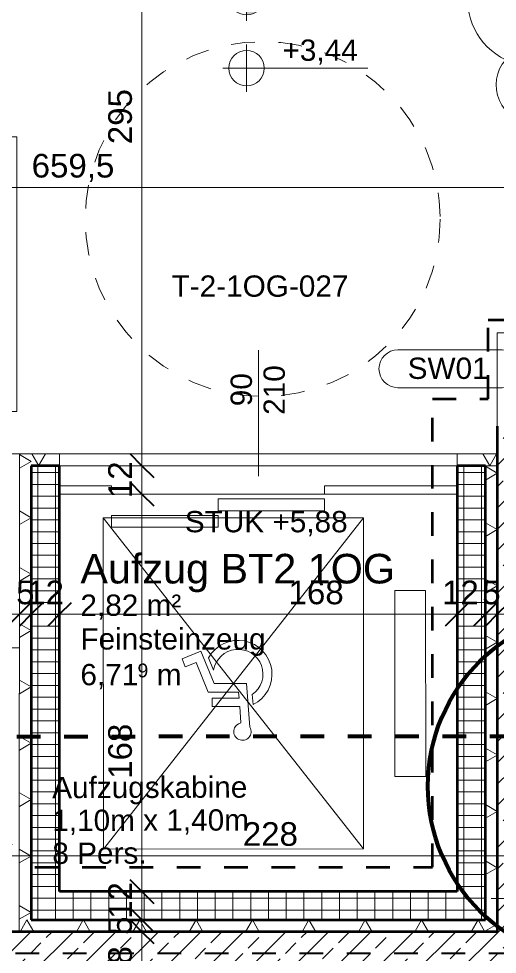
# Model space of a CAD drawing. Header units: metres. Extents: x -67.4 to -27.2, y 43.9 to 89.6.
# Drawn here: x -50.63 to -48.608, y 55.113 to 59.069 of the extents above; entities that cross this region are included whole.
import ezdxf

# ---------------------------------------------------------------- set-up
doc = ezdxf.new("R2010")
doc.units = ezdxf.units.M
for name, pattern in [('Achse', [0.009, 0.005, -0.002, 0, -0.002]), ('Strich Punkt Mittel', [0.015875, 0.00635, -0.004763, 0, -0.004763]), ('Verdeckt', [0.003, 0.002, -0.001])]:
    doc.linetypes.add(name, pattern=pattern)
for name, color, linetype, lineweight in [('A-FLOR-HRAL', 11, 'Continuous', 5), ('A_2D', 7, 'Continuous', 13), ('A_Bemassung-50_', 4, 'Continuous', 9), ('A_Bemassung_', 4, 'Continuous', 9), ('A_Beschriftung_', 7, 'Continuous', 9), ('A_Brandabschnitte', 30, 'Verdeckt', 50), ('A_Decken', 8, 'Continuous', 13), ('A_Gelaender', 7, 'Continuous', 13), ('A_Raeume_', 7, 'Continuous', 5), ('A_Raeume_Beschriftung_', 7, 'Continuous', 9), ('A_Raster_', 1, 'Continuous', 9), ('A_Tueren', 31, 'Continuous', 13), ('A_Waende', 7, 'Continuous', 13), ('G-ANNO-DIMS_', 111, 'Continuous', 9), ('G-ANNO-REVC_', 71, 'Continuous', 9), ('G-ANNO-SYMB_', 111, 'Continuous', 9), ('Q-SPCQ', 91, 'Continuous', 13), ('Text', 130, 'Continuous', 9)]:
    doc.layers.add(name, color=color, linetype=linetype, lineweight=lineweight)
doc.styles.add('Arial_2', font='arial.ttf', dxfattribs={"height": 0.09})
doc.styles.add('Arial_3', font='arial.ttf', dxfattribs={"height": 0.125})
doc.styles.add('Arial_4', font='arial.ttf', dxfattribs={"height": 0.05849})
doc.styles.add('Arial_5', font='arial.ttf', dxfattribs={"height": 0.1})
doc.dimstyles.new('WGA-Bemaßung', dxfattribs={"dimscale": 0.3048, "dimtxt": 0.102026, "dimasz": 0.328084, "dimexe": 0.246063, "dimexo": 0.0625, "dimgap": 0.04101, "dimtad": 1, "dimdec": 1, "dimlfac": 100, "dimrnd": 0.5, "dimdsep": 46, "dimtxsty": 'Arial_5', "dimblk1": 'OBLIQUE', "dimblk2": 'OBLIQUE', "dimsah": 1, "dimcen": 0.09, "dimdle": 0.246063, "dimazin": 2, "dimtfac": 1, "dimtdec": 4, "dimtix": 1, "dimtmove": 0, "dimatfit": 3, "dimfxl": 0.656168, "dimfxlon": 1, "dimtvp": 1, "dimtolj": 1, "dimtzin": 0, "dimarcsym": 2})
doc.dimstyles.new('WGA-Bemaßung_2', dxfattribs={"dimscale": 0.3048, "dimtxt": 0.102026, "dimasz": 0.328084, "dimexe": 0.246063, "dimexo": 0.0625, "dimgap": 0.04101, "dimtad": 1, "dimdec": 1, "dimlfac": 100, "dimrnd": 0.5, "dimdsep": 46, "dimtxsty": 'Arial_5', "dimblk1": 'OBLIQUE', "dimblk2": 'OBLIQUE', "dimsah": 1, "dimcen": 0.09, "dimdle": 0.246063, "dimazin": 2, "dimtfac": 1, "dimtdec": 4, "dimtix": 1, "dimtmove": 2, "dimatfit": 3, "dimfxl": 0.656168, "dimfxlon": 1, "dimtvp": 1, "dimtolj": 1, "dimtzin": 0, "dimarcsym": 2})
doc.dimstyles.new('WGA-Bemaßung_4', dxfattribs={"dimscale": 0.3048, "dimtxt": 0.102026, "dimasz": 0.328084, "dimexe": 0.246063, "dimexo": 0.0625, "dimgap": 0.04101, "dimtad": 1, "dimdec": 1, "dimlfac": 100, "dimrnd": 0.5, "dimdsep": 46, "dimtxsty": 'Arial_5', "dimblk1": 'OBLIQUE', "dimblk2": 'OBLIQUE', "dimsah": 1, "dimcen": 0.09, "dimdle": 0.246063, "dimazin": 2, "dimtfac": 1, "dimtdec": 4, "dimtix": 1, "dimtmove": 0, "dimatfit": 3, "dimfxl": 0.656168, "dimfxlon": 1, "dimtvp": 1, "dimtolj": 1, "dimtzin": 0, "dimarcsym": 2})
pattern_1 = [(0, (0, 0), (0, 0.05), []), (90, (0, 0), (-0.075, 0), [])]
pattern_2 = [(45, (0, 0), (-0.08980256, 0.08980256), []), (45, (0.0898, 0), (-0.08980256, 0.08980256), [0.0635, -0.03175])]

# ---------------------------------------------------------------- blocks, each defined once
blk = doc.blocks.new('Sonder_Aufzug - Schacht_1920x1920_Kabine_1680x1680-11025376-263_PP_01OG_BT2')
at = {"layer": 'Q-SPCQ'}
for p, q in [((-0.01, -1.25), (-0.01, 0.15)), ((-0.01, 0.15), (1.09, 0.15)), ((-0.01, 0.15), (1.09, -1.25)), ((-0.01, -1.25), (1.09, 0.15)), ((1.09, 0.15), (1.09, -1.25)), ((-0.2725, -0.157), (-0.1425, -0.157)), ((-0.2725, -0.943), (-0.2725, -0.157)), ((-0.1425, -0.943), (-0.1425, -0.157)), ((0.4706, -0.3654), (0.4846, -0.55)), ((0.5136, -0.4533), (0.5082, -0.3829)), ((0.4603, -0.5031), (0.4571, -0.4609)), ((0.6298, -0.4533), (0.5136, -0.4533)), ((0.6298, -0.4876), (0.6298, -0.4533)), ((0.5182, -0.5138), (0.5162, -0.4876)), ((0.5162, -0.4876), (0.6298, -0.4876)), ((0.6462, -0.5138), (0.5182, -0.5138)), ((0.6972, -0.6393), (0.6462, -0.5138)), ((0.4846, -0.55), (0.6218, -0.55)), ((0.6218, -0.55), (0.6772, -0.6863)), ((0.645, -0.6586), (0.6236, -0.6058)), ((0.7446, -0.6203), (0.6972, -0.6393)), ((0.7564, -0.6546), (0.7446, -0.6203)), ((0.6772, -0.6863), (0.7564, -0.6546)), ((-0.2725, -0.943), (-0.1425, -0.943)), ((0.6043, -1.25), (-0.01, -1.25)), ((1.0543, -1.25), (0.6043, -1.25)), ((1.09, -1.25), (1.0543, -1.25))]:
    blk.add_line(p, q, dxfattribs=at)
for centre, radius, start, end in [((0.5021, -0.3467), 0.0367, 279.5296, 210.6777), ((0.52, -0.5893), 0.143, 116.094, 331.0081), ((0.52, -0.5893), 0.1049, 124.6842, 350.9794)]:
    blk.add_arc(centre, radius, start, end, dxfattribs=at)
blk = doc.blocks.new('Tuer_S1_Aufzug_Teleskop1 - RB_1680x2220-11029026-263_PP_01OG_BT2')
at = {"layer": 'A_Tueren', "lineweight": 5}
for p, q in [((0.17, 0.2), (0.62, 0.2)), ((0.17, 0.15), (0.17, 0.2)), ((0.17, 0.2), (0.17, 0.15)), ((0.62, 0.2), (0.17, 0.2)), ((0.62, 0.2), (0.62, 0.15)), ((0.62, 0.15), (0.62, 0.2)), ((-0.28, 0.13), (0.17, 0.13)), ((-0.28, 0.08), (-0.28, 0.13)), ((-0.28, 0.13), (-0.28, 0.08)), ((0.17, 0.13), (-0.28, 0.13)), ((0.62, 0.15), (0.17, 0.15)), ((0.17, 0.15), (0.62, 0.15)), ((0.17, 0.13), (0.17, 0.08)), ((0.17, 0.08), (0.17, 0.13)), ((0.17, 0.08), (-0.28, 0.08)), ((-0.28, 0.08), (0.17, 0.08)), ((-0.28, 0.06), (-0.84, 0.06)), ((-0.84, 0.06), (-0.84, 0.025)), ((-0.28, 0.025), (-0.28, 0.06)), ((0.84, 0.06), (0.62, 0.06)), ((0.62, 0.06), (0.62, 0.025)), ((0.84, 0.025), (0.84, 0.06)), ((-0.84, 0.025), (-0.28, 0.025)), ((0.62, 0.025), (0.84, 0.025))]:
    blk.add_line(p, q, dxfattribs=at)
at = {"layer": 'A_Tueren'}
blk.add_line((-0.6083, 0.06), (0.6083, 0.06), dxfattribs=at)
blk = doc.blocks.new('Geländer - Geländer-9296717-263_PP_01OG_BT2')
at = {"layer": 'A_Gelaender', "lineweight": 5}
for p, q in [((-24.7015, 72.5044), (-24.2549, 73.5753)), ((-24.2549, 73.5753), (-24.2364, 73.5676)), ((-24.6831, 72.4967), (-24.7015, 72.5044))]:
    blk.add_line(p, q, dxfattribs=at)
blk = doc.blocks.new('Typ des oberen Holms - Oberer Geländerholm_Innen_-9296720-263_PP_01OG_BT2')
at = {"layer": 'A_Gelaender', "lineweight": 5}
for p, q in [((-24.6831, 72.4967), (-24.2364, 73.5676)), ((-24.1903, 73.5484), (-24.6369, 72.4775)), ((-24.2364, 73.5676), (-24.1903, 73.5484)), ((-24.6369, 72.4775), (-24.6831, 72.4967))]:
    blk.add_line(p, q, dxfattribs=at)
blk = doc.blocks.new('Typ des oberen Holms - Oberer Geländerholm_Innen_-V73-263_PP_01OG_BT2')
at = {"layer": 'A_Gelaender', "lineweight": 5}
for p, q in [((-24.6831, 72.4967), (-24.2364, 73.5676)), ((-24.6369, 72.4775), (-24.1903, 73.5484)), ((-24.2364, 73.5676), (-24.1903, 73.5484)), ((-24.6831, 72.4967), (-24.6369, 72.4775))]:
    blk.add_line(p, q, dxfattribs=at)
blk = doc.blocks.new('BS_Tuer_PP - oben-10002441-263_PP_01OG_BT2')
at = {"layer": 'A_Beschriftung_'}
blk.add_line((0, 0.000124), (0, 0.010761), dxfattribs=at)
blk = doc.blocks.new('Höhenkoten - 018-55644-263_PP_01OG_BT2')
at = {"layer": 'G-ANNO-DIMS_'}
for p, q in [((0, 0), (0, 0.002)), ((-0.002, 0), (0.010242, 0)), ((0, 0), (0, -0.002))]:
    blk.add_line(p, q, dxfattribs=at)
blk.add_circle((0, 0), 0.0015, dxfattribs=at)
blk = doc.blocks.new('Höhenkoten - 018-55641-263_PP_01OG_BT2')
at = {"layer": 'G-ANNO-DIMS_'}
h = blk.add_hatch(color=256, dxfattribs=at)
edge = h.paths.add_edge_path()
edge.add_line((0, 0), (0, 0.0015))
edge.add_arc((0, 0), 0.0015, 0, 90, ccw=False)
edge.add_line((0.0015, 0), (0, 0))
h = blk.add_hatch(color=256, dxfattribs=at)
edge = h.paths.add_edge_path()
edge.add_line((0, 0), (0, -0.0015))
edge.add_arc((0, 0), 0.0015, 180, 270, ccw=False)
edge.add_line((-0.0015, 0), (0, 0))
for p, q in [((0, 0), (0, 0.002)), ((-0.002, 0), (0.010242, 0)), ((0, 0), (0, -0.002))]:
    blk.add_line(p, q, dxfattribs=at)
blk.add_circle((0, 0), 0.0015, dxfattribs=at)
blk = doc.blocks.new('DIMBLOCK204-263_PP_01OG_BT2')
at = {"layer": 'A_Bemassung-50_', "transparency": 16777216}
for p, q in [((-53.9887, 56.5511), (-53.9887, 56.7511)), ((-50.6277, 56.551), (-50.6277, 56.751)), ((-54.0637, 56.5511), (-50.6277, 56.551)), ((-53.9887, 56.5511), (-53.9887, 56.4761)), ((-50.6277, 56.551), (-50.6277, 56.476))]:
    blk.add_line(p, q, dxfattribs=at)
at = {"layer": 'A_Bemassung-50_', "lineweight": 35, "transparency": 16777216}
for p, q in [((-53.9887, 56.5511), (-53.9387, 56.6011)), ((-50.6277, 56.551), (-50.5777, 56.601)), ((-53.9887, 56.5511), (-54.0387, 56.5011)), ((-50.6277, 56.551), (-50.6777, 56.501))]:
    blk.add_line(p, q, dxfattribs=at)
at = {"layer": 'A_Bemassung-50_', "color": 0, "transparency": 16777216, "insert": (-52.4236, 56.6933), "char_height": 0.1, "width": 0.276883, "attachment_point": 1, "rotation": 359.9983, "line_spacing_factor": 0.941778, "style": 'Arial_5'}
blk.add_mtext('336', dxfattribs=at)
blk = doc.blocks.new('_Oblique')
at = {"color": 0, "linetype": 'ByBlock', "lineweight": -2}
blk.add_line((-0.5, -0.5), (0.5, 0.5), dxfattribs=at)
blk = doc.blocks.new('DIMBLOCK205-263_PP_01OG_BT2')
at = {"layer": 'A_Bemassung-50_', "transparency": 16777216}
for p, q in [((-50.6277, 56.551), (-50.6277, 56.751)), ((-50.5777, 56.551), (-50.5777, 56.751)), ((-50.6277, 56.551), (-50.5777, 56.551)), ((-50.6277, 56.551), (-50.6277, 56.476)), ((-50.5777, 56.551), (-50.5777, 56.476))]:
    blk.add_line(p, q, dxfattribs=at)
at = {"layer": 'A_Bemassung-50_', "lineweight": 35, "transparency": 16777216}
for p, q in [((-50.6277, 56.551), (-50.5777, 56.601)), ((-50.5777, 56.551), (-50.5277, 56.601)), ((-50.6277, 56.551), (-50.6777, 56.501)), ((-50.5777, 56.551), (-50.6277, 56.501))]:
    blk.add_line(p, q, dxfattribs=at)
at = {"layer": 'A_Bemassung-50_', "color": 0, "transparency": 16777216, "insert": (-50.6412, 56.6933), "char_height": 0.1, "width": 0.092294, "attachment_point": 1, "rotation": 359.9983, "line_spacing_factor": 0.941778, "style": 'Arial_5'}
blk.add_mtext('5', dxfattribs=at)
blk = doc.blocks.new('DIMBLOCK206-263_PP_01OG_BT2')
at = {"layer": 'A_Bemassung-50_', "transparency": 16777216}
for p, q in [((-50.5777, 56.551), (-50.5777, 56.751)), ((-50.4577, 56.551), (-50.4577, 56.751)), ((-50.5777, 56.551), (-50.4577, 56.551)), ((-50.5777, 56.551), (-50.5777, 56.476)), ((-50.4577, 56.551), (-50.4577, 56.476))]:
    blk.add_line(p, q, dxfattribs=at)
at = {"layer": 'A_Bemassung-50_', "lineweight": 35, "transparency": 16777216}
for p, q in [((-50.5777, 56.551), (-50.5277, 56.601)), ((-50.4577, 56.551), (-50.4077, 56.601)), ((-50.5777, 56.551), (-50.6277, 56.501)), ((-50.4577, 56.551), (-50.5077, 56.501))]:
    blk.add_line(p, q, dxfattribs=at)
at = {"layer": 'A_Bemassung-50_', "color": 0, "transparency": 16777216, "insert": (-50.5946, 56.6933), "char_height": 0.1, "width": 0.184588, "attachment_point": 1, "rotation": 359.9983, "line_spacing_factor": 0.941778, "style": 'Arial_5'}
blk.add_mtext('12', dxfattribs=at)
blk = doc.blocks.new('DIMBLOCK207-263_PP_01OG_BT2')
at = {"layer": 'A_Bemassung-50_', "transparency": 16777216}
for p, q in [((-50.4577, 56.551), (-50.4577, 56.751)), ((-48.7779, 56.5509), (-48.7779, 56.7509)), ((-50.4577, 56.551), (-48.7779, 56.5509)), ((-50.4577, 56.551), (-50.4577, 56.476)), ((-48.7779, 56.5509), (-48.7779, 56.4759))]:
    blk.add_line(p, q, dxfattribs=at)
at = {"layer": 'A_Bemassung-50_', "lineweight": 35, "transparency": 16777216}
for p, q in [((-50.4577, 56.551), (-50.4077, 56.601)), ((-48.7779, 56.5509), (-48.7279, 56.6009)), ((-50.4577, 56.551), (-50.5077, 56.501)), ((-48.7779, 56.5509), (-48.8279, 56.5009))]:
    blk.add_line(p, q, dxfattribs=at)
at = {"layer": 'A_Bemassung-50_', "color": 0, "transparency": 16777216, "insert": (-49.49, 56.6933), "char_height": 0.1, "width": 0.276883, "attachment_point": 1, "rotation": 359.9983, "line_spacing_factor": 0.941778, "style": 'Arial_5'}
blk.add_mtext('168', dxfattribs=at)
blk = doc.blocks.new('DIMBLOCK208-263_PP_01OG_BT2')
at = {"layer": 'A_Bemassung-50_', "transparency": 16777216}
for p, q in [((-48.7779, 56.5509), (-48.7779, 56.7509)), ((-48.6579, 56.5509), (-48.6579, 56.7509)), ((-48.7779, 56.5509), (-48.6579, 56.5509)), ((-48.7779, 56.5509), (-48.7779, 56.4759)), ((-48.6579, 56.5509), (-48.6579, 56.4759))]:
    blk.add_line(p, q, dxfattribs=at)
at = {"layer": 'A_Bemassung-50_', "lineweight": 35, "transparency": 16777216}
for p, q in [((-48.7779, 56.5509), (-48.7279, 56.6009)), ((-48.6579, 56.5509), (-48.6079, 56.6009)), ((-48.7779, 56.5509), (-48.8279, 56.5009)), ((-48.6579, 56.5509), (-48.7079, 56.5009))]:
    blk.add_line(p, q, dxfattribs=at)
at = {"layer": 'A_Bemassung-50_', "color": 0, "transparency": 16777216, "insert": (-48.8413, 56.6932), "char_height": 0.1, "width": 0.184588, "attachment_point": 1, "rotation": 359.9983, "line_spacing_factor": 0.941778, "style": 'Arial_5'}
blk.add_mtext('12', dxfattribs=at)
blk = doc.blocks.new('DIMBLOCK209-263_PP_01OG_BT2')
at = {"layer": 'A_Bemassung-50_', "transparency": 16777216}
for p, q in [((-48.6579, 56.5509), (-48.6579, 56.7509)), ((-48.6079, 56.5509), (-48.6079, 56.7509)), ((-48.6579, 56.5509), (-48.6079, 56.5509)), ((-48.6579, 56.5509), (-48.6579, 56.4759)), ((-48.6079, 56.5509), (-48.6079, 56.4759))]:
    blk.add_line(p, q, dxfattribs=at)
at = {"layer": 'A_Bemassung-50_', "lineweight": 35, "transparency": 16777216}
for p, q in [((-48.6579, 56.5509), (-48.6079, 56.6009)), ((-48.6079, 56.5509), (-48.5579, 56.6009)), ((-48.6579, 56.5509), (-48.7079, 56.5009)), ((-48.6079, 56.5509), (-48.6579, 56.5009))]:
    blk.add_line(p, q, dxfattribs=at)
at = {"layer": 'A_Bemassung-50_', "color": 0, "transparency": 16777216, "insert": (-48.6714, 56.6932), "char_height": 0.1, "width": 0.092294, "attachment_point": 1, "rotation": 359.9983, "line_spacing_factor": 0.941778, "style": 'Arial_5'}
blk.add_mtext('5', dxfattribs=at)
blk = doc.blocks.new('DIMBLOCK210-263_PP_01OG_BT2')
at = {"layer": 'A_Bemassung-50_', "transparency": 16777216}
for p, q in [((-48.6079, 56.5509), (-48.6079, 56.7509)), ((-48.4279, 56.5509), (-48.4279, 56.7509)), ((-48.6079, 56.5509), (-48.4279, 56.5509)), ((-48.6079, 56.5509), (-48.6079, 56.4759)), ((-48.4279, 56.5509), (-48.4279, 56.4759))]:
    blk.add_line(p, q, dxfattribs=at)
at = {"layer": 'A_Bemassung-50_', "lineweight": 35, "transparency": 16777216}
for p, q in [((-48.6079, 56.5509), (-48.5579, 56.6009)), ((-48.4279, 56.5509), (-48.3779, 56.6009)), ((-48.6079, 56.5509), (-48.6579, 56.5009)), ((-48.4279, 56.5509), (-48.4779, 56.5009))]:
    blk.add_line(p, q, dxfattribs=at)
at = {"layer": 'A_Bemassung-50_', "color": 0, "transparency": 16777216, "insert": (-48.5645, 56.6932), "char_height": 0.1, "width": 0.184588, "attachment_point": 1, "rotation": 359.9983, "line_spacing_factor": 0.941778, "style": 'Arial_5'}
blk.add_mtext('18', dxfattribs=at)
blk = doc.blocks.new('DIMBLOCK236-263_PP_01OG_BT2')
at = {"layer": 'A_Bemassung-50_', "lineweight": 35, "transparency": 16777216}
for p, q in [((-50.1099, 55.2087), (-50.1599, 55.2587)), ((-50.1099, 55.2087), (-50.0599, 55.1587)), ((-50.1099, 55.0287), (-50.1599, 55.0787)), ((-50.1099, 55.0287), (-50.0599, 54.9787))]:
    blk.add_line(p, q, dxfattribs=at)
at = {"layer": 'A_Bemassung-50_', "transparency": 16777216}
for p, q in [((-50.1099, 55.2087), (-50.3099, 55.2087)), ((-50.1099, 55.0287), (-50.1099, 55.2087)), ((-50.1099, 55.2087), (-50.0349, 55.2087)), ((-50.1099, 55.0287), (-50.3099, 55.0287)), ((-50.1099, 55.0287), (-50.0349, 55.0287))]:
    blk.add_line(p, q, dxfattribs=at)
at = {"layer": 'A_Bemassung-50_', "color": 0, "transparency": 16777216, "insert": (-50.2522, 54.9924), "char_height": 0.1, "width": 0.184588, "attachment_point": 1, "rotation": 90, "line_spacing_factor": 0.941778, "style": 'Arial_5'}
blk.add_mtext('18', dxfattribs=at)
blk = doc.blocks.new('DIMBLOCK237-263_PP_01OG_BT2')
at = {"layer": 'A_Bemassung-50_', "lineweight": 35, "transparency": 16777216}
for p, q in [((-50.1099, 55.2587), (-50.1599, 55.3087)), ((-50.1099, 55.2087), (-50.1599, 55.2587)), ((-50.1099, 55.2587), (-50.0599, 55.2087)), ((-50.1099, 55.2087), (-50.0599, 55.1587))]:
    blk.add_line(p, q, dxfattribs=at)
at = {"layer": 'A_Bemassung-50_', "transparency": 16777216}
for p, q in [((-50.1099, 55.2587), (-50.3099, 55.2587)), ((-50.1099, 55.2087), (-50.1099, 55.2587)), ((-50.1099, 55.2587), (-50.0349, 55.2587)), ((-50.1099, 55.2087), (-50.3099, 55.2087)), ((-50.1099, 55.2087), (-50.0349, 55.2087))]:
    blk.add_line(p, q, dxfattribs=at)
at = {"layer": 'A_Bemassung-50_', "color": 0, "transparency": 16777216, "insert": (-50.2522, 55.1953), "char_height": 0.1, "width": 0.092294, "attachment_point": 1, "rotation": 90, "line_spacing_factor": 0.941778, "style": 'Arial_5'}
blk.add_mtext('5', dxfattribs=at)
blk = doc.blocks.new('DIMBLOCK238-263_PP_01OG_BT2')
at = {"layer": 'A_Bemassung-50_', "lineweight": 35, "transparency": 16777216}
for p, q in [((-50.1099, 55.3787), (-50.1599, 55.4287)), ((-50.1099, 55.3787), (-50.0599, 55.3287)), ((-50.1099, 55.2587), (-50.1599, 55.3087)), ((-50.1099, 55.2587), (-50.0599, 55.2087))]:
    blk.add_line(p, q, dxfattribs=at)
at = {"layer": 'A_Bemassung-50_', "transparency": 16777216}
for p, q in [((-50.1099, 55.3787), (-50.3099, 55.3787)), ((-50.1099, 55.2587), (-50.1099, 55.3787)), ((-50.1099, 55.3787), (-50.0349, 55.3787)), ((-50.1099, 55.2587), (-50.3099, 55.2587)), ((-50.1099, 55.2587), (-50.0349, 55.2587))]:
    blk.add_line(p, q, dxfattribs=at)
at = {"layer": 'A_Bemassung-50_', "color": 0, "transparency": 16777216, "insert": (-50.2522, 55.263), "char_height": 0.1, "width": 0.184588, "attachment_point": 1, "rotation": 90, "line_spacing_factor": 0.941778, "style": 'Arial_5'}
blk.add_mtext('12', dxfattribs=at)
blk = doc.blocks.new('DIMBLOCK239-263_PP_01OG_BT2')
at = {"layer": 'A_Bemassung-50_', "lineweight": 35, "transparency": 16777216}
for p, q in [((-50.1098, 57.0587), (-50.1598, 57.1087)), ((-50.1098, 57.0587), (-50.0598, 57.0087)), ((-50.1099, 55.3787), (-50.1599, 55.4287)), ((-50.1099, 55.3787), (-50.0599, 55.3287))]:
    blk.add_line(p, q, dxfattribs=at)
at = {"layer": 'A_Bemassung-50_', "transparency": 16777216}
for p, q in [((-50.1098, 57.0587), (-50.3098, 57.0587)), ((-50.1099, 55.3787), (-50.1098, 57.0587)), ((-50.1098, 57.0587), (-50.0348, 57.0587)), ((-50.1099, 55.3787), (-50.3099, 55.3787)), ((-50.1099, 55.3787), (-50.0349, 55.3787))]:
    blk.add_line(p, q, dxfattribs=at)
at = {"layer": 'A_Bemassung-50_', "color": 0, "transparency": 16777216, "insert": (-50.2522, 55.855), "char_height": 0.1, "width": 0.276883, "attachment_point": 1, "rotation": 90, "line_spacing_factor": 0.941778, "style": 'Arial_5'}
blk.add_mtext('168', dxfattribs=at)
blk = doc.blocks.new('DIMBLOCK240-263_PP_01OG_BT2')
at = {"layer": 'A_Bemassung-50_', "lineweight": 35, "transparency": 16777216}
for p, q in [((-50.1098, 57.1787), (-50.1598, 57.2287)), ((-50.1098, 57.1787), (-50.0598, 57.1287)), ((-50.1098, 57.0587), (-50.1598, 57.1087)), ((-50.1098, 57.0587), (-50.0598, 57.0087))]:
    blk.add_line(p, q, dxfattribs=at)
at = {"layer": 'A_Bemassung-50_', "transparency": 16777216}
for p, q in [((-50.1098, 57.1787), (-50.3098, 57.1787)), ((-50.1098, 57.0587), (-50.1098, 57.1787)), ((-50.1098, 57.1787), (-50.0348, 57.1787)), ((-50.1098, 57.0587), (-50.3098, 57.0587)), ((-50.1098, 57.0587), (-50.0348, 57.0587))]:
    blk.add_line(p, q, dxfattribs=at)
at = {"layer": 'A_Bemassung-50_', "color": 0, "transparency": 16777216, "insert": (-50.2522, 57.0418), "char_height": 0.1, "width": 0.184588, "attachment_point": 1, "rotation": 90, "line_spacing_factor": 0.941778, "style": 'Arial_5'}
blk.add_mtext('12', dxfattribs=at)
blk = doc.blocks.new('DIMBLOCK241-263_PP_01OG_BT2')
at = {"layer": 'A_Bemassung-50_', "lineweight": 35, "transparency": 16777216}
for p, q in [((-50.1098, 60.1287), (-50.1598, 60.1787)), ((-50.1098, 60.1287), (-50.0598, 60.0787)), ((-50.1098, 57.1787), (-50.1598, 57.2287)), ((-50.1098, 57.1787), (-50.0598, 57.1287))]:
    blk.add_line(p, q, dxfattribs=at)
at = {"layer": 'A_Bemassung-50_', "transparency": 16777216}
for p, q in [((-50.1098, 60.1287), (-50.3098, 60.1287)), ((-50.1098, 57.1787), (-50.1098, 60.1287)), ((-50.1098, 60.1287), (-50.0348, 60.1287)), ((-50.1098, 57.1787), (-50.3098, 57.1787)), ((-50.1098, 57.1787), (-50.0348, 57.1787))]:
    blk.add_line(p, q, dxfattribs=at)
at = {"layer": 'A_Bemassung-50_', "color": 0, "transparency": 16777216, "insert": (-50.2521, 58.5383), "char_height": 0.1, "width": 0.276883, "attachment_point": 1, "rotation": 90, "line_spacing_factor": 0.941778, "style": 'Arial_5'}
blk.add_mtext('295', dxfattribs=at)
blk = doc.blocks.new('BS_Wand_Lollipop - links_unten-2026911-263_PP_01OG_BT2')
at = {"layer": 'A_Beschriftung_'}
for p, q in [((-0.00467, 0.001367), (-0.01347, 0.001367)), ((-0.003087, 0), (0.003, 0)), ((-0.00467, -0.001833), (-0.01347, -0.001833))]:
    blk.add_line(p, q, dxfattribs=at)
for centre, start, end in [((-0.01347, -0.000233), 90, 270), ((-0.00467, -0.000233), 270, 90)]:
    blk.add_arc(centre, 0.0016, start, end, dxfattribs=at)
blk = doc.blocks.new('BS_Wand_Lollipop - rechts_oben-2026913-263_PP_01OG_BT2')
at = {"layer": 'A_Beschriftung_'}
for p, q in [((0.0046, 0.0016), (0.0134, 0.0016)), ((-0.003, 0), (0.003, 0)), ((0.0046, -0.0016), (0.0134, -0.0016))]:
    blk.add_line(p, q, dxfattribs=at)
for centre, start, end in [((0.0046, 0), 90, 270), ((0.0134, 0), 270, 90)]:
    blk.add_arc(centre, 0.0016, start, end, dxfattribs=at)
blk = doc.blocks.new('DIMBLOCK392-263_PP_01OG_BT2')
at = {"layer": 'A_Bemassung-50_', "transparency": 16777216}
for p, q in [((-53.9887, 58.3551), (-53.9887, 58.5551)), ((-47.3962, 58.3549), (-47.3962, 58.5549)), ((-54.0637, 58.3551), (-47.3962, 58.3549)), ((-53.9887, 58.3551), (-53.9887, 58.2801)), ((-47.3962, 58.3549), (-47.3962, 58.2799))]:
    blk.add_line(p, q, dxfattribs=at)
at = {"layer": 'A_Bemassung-50_', "lineweight": 35, "transparency": 16777216}
for p, q in [((-53.9887, 58.3551), (-53.9387, 58.4051)), ((-47.3962, 58.3549), (-47.3462, 58.4049)), ((-53.9887, 58.3551), (-54.0387, 58.3051)), ((-47.3962, 58.3549), (-47.4462, 58.3049))]:
    blk.add_line(p, q, dxfattribs=at)
at = {"layer": 'A_Bemassung-50_', "color": 0, "transparency": 16777216, "insert": (-50.5757, 58.4973), "char_height": 0.1, "width": 0.416266, "attachment_point": 1, "rotation": 359.9983, "line_spacing_factor": 0.941778, "style": 'Arial_5'}
blk.add_mtext('659,5', dxfattribs=at)
blk = doc.blocks.new('DIMBLOCK506-263_PP_01OG_BT2')
at = {"layer": 'A_Bemassung-50_', "transparency": 16777216}
for p, q in [((-50.708, 55.5297), (-50.708, 55.6047)), ((-48.428, 55.5296), (-48.428, 55.6046)), ((-48.428, 55.5296), (-50.708, 55.5297)), ((-50.708, 55.5297), (-50.708, 55.3297)), ((-48.428, 55.5296), (-48.428, 55.3296))]:
    blk.add_line(p, q, dxfattribs=at)
at = {"layer": 'A_Bemassung-50_', "lineweight": 35, "transparency": 16777216}
for p, q in [((-50.708, 55.5297), (-50.658, 55.5797)), ((-48.428, 55.5296), (-48.378, 55.5796)), ((-50.708, 55.5297), (-50.758, 55.4797)), ((-48.428, 55.5296), (-48.478, 55.4796))]:
    blk.add_line(p, q, dxfattribs=at)
at = {"layer": 'A_Bemassung-50_', "color": 0, "transparency": 16777216, "insert": (-49.6833, 55.6719), "char_height": 0.1, "width": 0.276883, "attachment_point": 1, "rotation": 359.9983, "line_spacing_factor": 0.941778, "style": 'Arial_5'}
blk.add_mtext('228', dxfattribs=at)
blk = doc.blocks.new('Family - ___-11884492-263_PP_01OG_BT2')
at = {"layer": 'G-ANNO-REVC_'}
for centre, radius, start, end in [((-21.3504, 74.1621), 0.2, 25.5497, 157.36), ((-20.9351, 73.9889), 0.35, 337.36, 132.1512), ((-21.6428, 73.9807), 0.28, 67.36, 222.1512), ((-20.4275, 73.7772), 0.2, 25.5497, 157.36), ((-20.0121, 73.6039), 0.35, 337.36, 132.1512), ((-21.7813, 73.6484), 0.16, 115.5497, 247.36), ((-21.9507, 73.2423), 0.28, 67.36, 222.1512), ((-19.7507, 73.3215), 0.16, 295.5497, 67.36), ((-19.8893, 72.9893), 0.28, 247.36, 42.1512), ((-22.0893, 72.91), 0.16, 115.5497, 247.36), ((-21.8279, 72.6276), 0.35, 157.36, 312.1512), ((-20.0586, 72.5832), 0.16, 295.5497, 67.36), ((-20.1972, 72.2509), 0.28, 247.36, 42.1512), ((-21.4125, 72.4544), 0.2, 205.5497, 337.36), ((-20.9049, 72.2427), 0.35, 157.36, 312.1512), ((-20.4896, 72.0695), 0.2, 205.5497, 337.36)]:
    blk.add_arc(centre, radius, start, end, dxfattribs=at)

msp = doc.modelspace()

# ---------------------------------------------------------------- hatches: boundary and pattern name
at = {"layer": 'A_Waende', "lineweight": 5}
h = msp.add_hatch(dxfattribs=at)
h.set_pattern_fill('FP_4', color=250, style=0, pattern_type=2)
h.set_pattern_definition(pattern_2)
h.paths.add_polyline_path([(-48.428, 55.2087), (-48.4279, 57.3462), (-48.6079, 57.3462), (-48.608, 55.2087), (-48.4334, 55.2087)])
h = msp.add_hatch(dxfattribs=at)
h.set_pattern_fill('FP_169', color=250, angle=202.64, style=0, pattern_type=2)
h.set_pattern_definition([(89.998, (-50.57785, 56.24361), (-0.20637, 7e-06), []), (149.998, (-50.57785, 56.24361), (-0.103196, -0.178727), []), (209.998, (-50.57785, 56.24361), (0.10318, -0.178725), [])])
h.paths.add_polyline_path([(-50.5778, 55.2587), (-50.5777, 57.2287), (-50.6277, 57.2286), (-50.6278, 55.2587), (-50.5778, 55.2587)])
h = msp.add_hatch(dxfattribs=at)
h.set_pattern_fill('FP_170', color=250, angle=-157.36, style=0, pattern_type=2)
h.set_pattern_definition([(359.998, (-49.59294, 57.1788), (7e-06, 0.20638), []), (59.998, (-49.59294, 57.1788), (-0.178727, 0.103196), []), (119.998, (-49.59294, 57.1788), (-0.178725, -0.10318), [])])
h.paths.add_polyline_path([(-48.6079, 57.1786), (-48.608, 57.2286), (-48.7776, 57.2286), (-48.7776, 57.1786), (-48.608, 57.1786)])
h.paths.add_polyline_path([(-50.4577, 57.1787), (-50.4577, 57.2287), (-50.5777, 57.2286), (-50.5777, 57.1787), (-50.4577, 57.1787)])
h = msp.add_hatch(dxfattribs=at)
h.set_pattern_fill('FP_8', color=250, style=0, pattern_type=2)
h.set_pattern_definition(pattern_1)
h.paths.add_polyline_path([(-50.4578, 55.2587), (-50.4578, 57.1787), (-50.5777, 57.1787), (-50.5777, 55.2587), (-50.5646, 55.2587)])
h = msp.add_hatch(dxfattribs=at)
h.set_pattern_fill('FP_8', color=250, style=0, pattern_type=2)
h.set_pattern_definition(pattern_1)
h.paths.add_polyline_path([(-48.6579, 57.0586), (-48.658, 57.1786), (-48.7776, 57.1786), (-48.7776, 57.0586), (-48.658, 57.0586)])
h = msp.add_hatch(dxfattribs=at)
h.set_pattern_fill('FP_167', color=250, angle=202.64, style=0, pattern_type=2)
h.set_pattern_definition([(89.998, (-48.60798, 56.19408), (-0.20637, 7e-06), []), (149.998, (-48.60798, 56.19408), (-0.10319, -0.17872), []), (209.998, (-48.60798, 56.19408), (0.10318, -0.178725), [])])
h.paths.add_polyline_path([(-48.608, 55.2087), (-48.608, 57.1786), (-48.6579, 57.1786), (-48.658, 55.2087)])
h = msp.add_hatch(dxfattribs=at)
h.set_pattern_fill('FP_8', color=250, style=0, pattern_type=2)
h.set_pattern_definition(pattern_1)
h.paths.add_polyline_path([(-48.658, 55.3787), (-48.658, 55.3787), (-48.658, 57.0586), (-48.7779, 57.0585), (-48.7776, 55.3787), (-48.658, 55.3787)])
h = msp.add_hatch(dxfattribs=at)
h.set_pattern_fill('FP_8', color=250, style=0, pattern_type=2)
h.set_pattern_definition(pattern_1)
h.paths.add_polyline_path([(-48.658, 55.2587), (-48.658, 55.3787), (-50.4578, 55.3787), (-50.4577, 55.2587), (-48.7776, 55.2587)])
h = msp.add_hatch(dxfattribs=at)
h.set_pattern_fill('FP_168', color=250, angle=202.64, style=0, pattern_type=2)
h.set_pattern_definition([(179.998, (-49.64265, 55.25871), (-7e-06, -0.20637), []), (239.998, (-49.64265, 55.25871), (0.178727, -0.103196), []), (299.998, (-49.64265, 55.25871), (0.178725, 0.10318), [])])
h.paths.add_polyline_path([(-48.658, 55.2087), (-48.658, 55.2587), (-50.6278, 55.2587), (-50.6278, 55.2087), (-48.7776, 55.2087)])
h = msp.add_hatch(dxfattribs=at)
h.set_pattern_fill('FP_4', color=250, style=0, pattern_type=2)
h.set_pattern_definition(pattern_2)
h.paths.add_polyline_path([(-46.8838, 55.0286), (-46.8838, 55.2086), (-53.9888, 55.2087), (-53.9888, 55.0288), (-46.8838, 55.0286)])
h.paths.add_polyline_path([(-50.4814, 55.0287), (-50.4814, 55.0287), (-50.4814, 55.1217)])

# ---------------------------------------------------------------- linework, layer by layer
at = {"layer": 'A_2D', "linetype": 'Verdeckt', "lineweight": 5}
msp.add_circle((-49.5993, 58.2219), 0.75, dxfattribs=at)
at = {"layer": 'A_2D', "lineweight": 100}
msp.add_circle((-48.1552, 55.8241), 0.7457, dxfattribs=at)
at = {"layer": 'A_Brandabschnitte'}
for p, q in [((-48.6471, 57.7956), (-47.447, 57.7963)), ((-48.647, 57.462), (-48.6471, 57.7956)), ((-48.8819, 57.4619), (-48.647, 57.462)), ((-48.8819, 55.4819), (-48.8819, 57.4619)), ((-50.7619, 55.4809), (-48.8819, 55.4819))]:
    msp.add_line(p, q, dxfattribs=at)
at = {"layer": 'A_Decken'}
for p, q in [((-50.7079, 57.2287), (-50.6277, 57.2287)), ((-50.4577, 57.2287), (-48.7776, 57.2286)), ((-50.6277, 56.4087), (-50.6912, 56.4087))]:
    msp.add_line(p, q, dxfattribs=at)
at = {"layer": 'A_Raeume_', "flags": 128}
for points in [[(-53.9886, 60.1288), (-53.9888, 55.2088), (-50.6278, 55.2087), (-50.6277, 57.2287), (-50.4577, 57.2287), (-48.7776, 57.2286), (-48.6079, 57.2286), (-48.6079, 57.7412), (-47.3962, 57.7411), (-47.3962, 57.8936), (-47.3962, 58.7511), (-47.0336, 58.7511), (-47.0336, 60.1286), (-48.1311, 60.1287)], [(-50.4577, 57.0587), (-50.4578, 55.3787), (-48.778, 55.3787), (-48.7779, 57.0586)]]:
    msp.add_lwpolyline(points, close=True, dxfattribs=at)
at = {"layer": 'A_Raster_', "linetype": 'Strich Punkt Mittel', "lineweight": 35}
msp.add_line((-56.2436, 55.1189), (-31.8008, 55.1182), dxfattribs=at)
at = {"layer": 'A_Waende', "color": 10, "lineweight": 50}
for p, q in [((-48.6079, 57.3462), (-48.608, 55.2087)), ((-50.5777, 57.1787), (-50.5778, 55.2587)), ((-50.4577, 57.1787), (-50.5777, 57.1787)), ((-50.4578, 55.3787), (-50.4577, 57.1787)), ((-48.6579, 57.1786), (-48.7776, 57.1786)), ((-48.7776, 57.1786), (-48.7776, 57.0586)), ((-48.658, 55.2587), (-48.6579, 57.1786)), ((-48.7779, 57.0586), (-48.778, 55.3787)), ((-48.7776, 57.0586), (-48.7779, 57.0586)), ((-48.778, 55.3787), (-50.4578, 55.3787)), ((-50.5778, 55.2587), (-48.658, 55.2587)), ((-48.608, 55.2087), (-53.9888, 55.2088))]:
    msp.add_line(p, q, dxfattribs=at)
at = {"layer": 'A_Waende', "color": 250, "lineweight": 5}
for p, q in [((-50.6277, 57.2287), (-50.6278, 55.2087)), ((-50.4577, 57.2287), (-50.6277, 57.2287)), ((-50.4577, 57.1787), (-50.4577, 57.2287)), ((-48.6079, 57.2286), (-48.7776, 57.2286)), ((-48.7776, 57.2286), (-48.7776, 57.1786))]:
    msp.add_line(p, q, dxfattribs=at)
at = {"layer": 'A_Waende'}
for p, q in [((-50.4577, 57.1787), (-48.7776, 57.1786)), ((-48.7779, 57.0586), (-50.4577, 57.0587))]:
    msp.add_line(p, q, dxfattribs=at)
at = {"layer": 'G-ANNO-DIMS_'}
msp.add_line((-49.5741, 58.8597), (-49.6674, 58.8597), dxfattribs=at)
at = {"layer": 'G-ANNO-SYMB_', "linetype": 'Achse', "lineweight": 70}
msp.add_line((-56.4389, 56.0314), (-46.7419, 56.0366), dxfattribs=at)

# ---------------------------------------------------------------- block references
at = {"layer": 'A-FLOR-HRAL', "rotation": 22.64000000000043}
msp.add_blockref('Geländer - Geländer-9296717-263_PP_01OG_BT2', (0, 0), dxfattribs=at)
at = {"layer": 'A_Beschriftung_', "xscale": 49.99999999999998, "yscale": 49.99999999999998, "zscale": 49.99999999999998, "rotation": 359.998275878371}
msp.add_blockref('BS_Tuer_PP - oben-10002441-263_PP_01OG_BT2', (-49.6176, 57.1287), dxfattribs=at)
at = {"layer": 'A_Beschriftung_', "xscale": 49.99999999999998, "yscale": 49.99999999999998, "zscale": 49.99999999999998}
for name, p in [('BS_Wand_Lollipop - links_unten-2026911-263_PP_01OG_BT2', (-48.3543, 57.6005)), ('BS_Wand_Lollipop - rechts_oben-2026913-263_PP_01OG_BT2', (-48.4833, 55.3497))]:
    msp.add_blockref(name, p, dxfattribs=at)
at = {"layer": 'A_Gelaender', "lineweight": 5, "rotation": 22.64000000000043}
for name in ['Typ des oberen Holms - Oberer Geländerholm_Innen_-9296720-263_PP_01OG_BT2', 'Typ des oberen Holms - Oberer Geländerholm_Innen_-V73-263_PP_01OG_BT2']:
    msp.add_blockref(name, (0, 0), dxfattribs=at)
at = {"layer": 'A_Tueren', "rotation": 179.998275878371}
msp.add_blockref('Tuer_S1_Aufzug_Teleskop1 - RB_1680x2220-11029026-263_PP_01OG_BT2', (-49.6176, 57.1187), dxfattribs=at)
at = {"layer": 'G-ANNO-DIMS_', "extrusion": (0, 0, -1), "xscale": 49.99999999999997, "yscale": 49.99999999999997, "zscale": 49.99999999999997, "rotation": 180}
msp.add_blockref('Höhenkoten - 018-55641-263_PP_01OG_BT2', (49.6674, 59.1597), dxfattribs=at)
at = {"layer": 'G-ANNO-DIMS_', "xscale": 49.99999999999998, "yscale": 49.99999999999998, "zscale": 49.99999999999998}
msp.add_blockref('Höhenkoten - 018-55644-263_PP_01OG_BT2', (-49.6674, 58.8597), dxfattribs=at)
at = {"layer": 'G-ANNO-REVC_', "rotation": 22.64000000000043}
msp.add_blockref('Family - ___-11884492-263_PP_01OG_BT2', (0, 0), dxfattribs=at)
at = {"layer": 'Q-SPCQ', "rotation": 180.0233574079113}
msp.add_blockref('Sonder_Aufzug - Schacht_1920x1920_Kabine_1680x1680-11025376-263_PP_01OG_BT2', (-49.1828, 55.7085), dxfattribs=at)

# ---------------------------------------------------------------- texts
at = {"layer": 'A_Beschriftung_', "char_height": 0.09, "attachment_point": 1, "style": 'Arial_2'}
for s, insert, width, rotation in [('T-2-1OG-027', (-49.9844, 57.9834), 0.889873, 359.9983), ('210', (-49.5958, 57.394), 0.252532, 90), ('90', (-49.7347, 57.4304), 0.168354, 90), ('STUK +5,88', (-49.9285, 56.9875), 0.82173, 359.9983)]:
    msp.add_mtext(s, dxfattribs=dict(at, insert=insert, width=width, rotation=rotation))
at = {"layer": 'A_Beschriftung_', "insert": (-48.9867, 57.6359), "char_height": 0.09, "width": 0.420886, "attachment_point": 1, "style": 'Arial_2'}
msp.add_mtext('SW01', dxfattribs=at)
at = {"layer": 'A_Raeume_Beschriftung_', "attachment_point": 1}
for s, insert, char_height, width, style in [('Aufzug BT2 1OG', (-50.3697, 56.8062), 0.125, 1.603375, 'Arial_3'), ('2,82 m²', (-50.3697, 56.6342), 0.09, 0.505063, 'Arial_2'), ('Feinsteinzeug', (-50.3697, 56.4917), 0.09, 0.909915, 'Arial_2'), ('6,71', (-50.3697, 56.3408), 0.09, 0.292616, 'Arial_2'), ('9', (-50.1283, 56.3426), 0.0585, 0.056118, 'Arial_4'), (' m', (-50.082, 56.3408), 0.09, 0.164346, 'Arial_2')]:
    msp.add_mtext(s, dxfattribs=dict(at, insert=insert, char_height=char_height, width=width, style=style))
at = {"layer": 'G-ANNO-DIMS_', "insert": (-49.5158, 58.9808), "char_height": 0.09, "width": 0.380128, "attachment_point": 1, "line_spacing_factor": 0.941778, "style": 'Arial_2'}
msp.add_mtext('+3,44', dxfattribs=at)
at = {"layer": 'Text', "color": 7, "char_height": 0.09, "attachment_point": 1, "rotation": 0.1665, "style": 'Arial_2'}
for s, insert, width in [('Aufzugskabine', (-50.4892, 55.8631), 0.970042), ('1,10m x 1,40m ', (-50.4888, 55.7242), 1.022152), ('8 Pers.', (-50.4884, 55.5853), 0.464979)]:
    msp.add_mtext(s, dxfattribs=dict(at, insert=insert, width=width))

# ---------------------------------------------------------------- dimensions: what is measured, and where the dimension line sits
at = {"layer": 'A_Bemassung_'}
for base, p1, p2, angle, dimstyle, override, picture, middle in [((-50.1098, 60.1287), (-50.3098, 57.1787), (-50.3098, 60.1287), 89.9983, 'WGA-Bemaßung', {"dimpost": '<>', "dimfxl": 2.950057}, 'DIMBLOCK241-263_PP_01OG_BT2', (-50.1734, 58.6537)), ((-50.1098, 57.1787), (-50.3098, 57.0587), (-50.3098, 57.1787), 89.9983, 'WGA-Bemaßung', {"dimpost": '<>', "dimfxl": 0.12}, 'DIMBLOCK240-263_PP_01OG_BT2', (-50.1725, 57.1187)), ((-50.6277, 56.551), (-53.9887, 56.7511), (-50.6277, 56.751), 359.9983, 'WGA-Bemaßung', {"dimpost": '<>', "dimfxl": 3.361003}, 'DIMBLOCK204-263_PP_01OG_BT2', (-52.3082, 56.6146)), ((-50.5777, 56.551), (-50.6277, 56.751), (-50.5777, 56.751), 359.9983, 'WGA-Bemaßung', {"dimpost": '<>', "dimfxl": 0.05}, 'DIMBLOCK205-263_PP_01OG_BT2', (-50.6027, 56.6143)), ((-50.4577, 56.551), (-50.5777, 56.751), (-50.4577, 56.751), 359.9983, 'WGA-Bemaßung', {"dimpost": '<>', "dimfxl": 0.12}, 'DIMBLOCK206-263_PP_01OG_BT2', (-50.5177, 56.6137)), ((-48.6079, 56.5509), (-48.6579, 56.7509), (-48.6079, 56.7509), 359.9983, 'WGA-Bemaßung', {"dimpost": '<>', "dimfxl": 0.05}, 'DIMBLOCK209-263_PP_01OG_BT2', (-48.6329, 56.6143)), ((-50.708, 55.5297), (-48.428, 55.3296), (-50.708, 55.3297), 359.9983, 'WGA-Bemaßung_4', {"dimpost": '<>', "dimfxl": 2.280001}, 'DIMBLOCK506-263_PP_01OG_BT2', (-49.568, 55.5932)), ((-50.1099, 55.2587), (-50.3099, 55.2087), (-50.3099, 55.2587), 89.9983, 'WGA-Bemaßung', {"dimpost": '<>', "dimfxl": 0.05}, 'DIMBLOCK237-263_PP_01OG_BT2', (-50.1733, 55.2337))]:
    dim = msp.add_linear_dim(base=base, p1=p1, p2=p2, angle=angle, dimstyle=dimstyle, override=override, dxfattribs=at)
    dim.commit()
    dim.dimension.update_dxf_attribs({"geometry": picture, "text_midpoint": middle})
for base, p1, p2, angle, override, picture, middle, turn in [((-47.3961796739, 58.3548666937), (-53.9886736526, 58.5550650725), (-47.3961736556, 58.5548666936), 359.9982758785, {"dimpost": '<>', "dimfxl": 6.5925}, 'DIMBLOCK392-263_PP_01OG_BT2', (-50.3675820267, 58.4306124084), 359.9982758785), ((-50.1098, 57.0587), (-50.3099, 55.3787), (-50.3098, 57.0587), 89.9983, {"dimpost": '<>', "dimfxl": 1.679943}, 'DIMBLOCK239-263_PP_01OG_BT2', (-50.1855, 55.9934), 90), ((-48.7779, 56.5509), (-50.4577, 56.751), (-48.7779, 56.7509), 359.9983, {"dimpost": '<>', "dimfxl": 1.679785}, 'DIMBLOCK207-263_PP_01OG_BT2', (-49.3516, 56.6266), 359.9983), ((-48.6579, 56.5509), (-48.7779, 56.7509), (-48.6579, 56.7509), 359.9983, {"dimpost": '<>', "dimfxl": 0.12}, 'DIMBLOCK208-263_PP_01OG_BT2', (-48.749, 56.6266), 359.9983), ((-48.4279, 56.5509), (-48.6079, 56.7509), (-48.4279, 56.7509), 359.9983, {"dimpost": '<>', "dimfxl": 0.18}, 'DIMBLOCK210-263_PP_01OG_BT2', (-48.4722, 56.6266), 359.9983), ((-50.1099, 55.3787), (-50.3099, 55.2587), (-50.3099, 55.3787), 89.9983, {"dimpost": '<>', "dimfxl": 0.12}, 'DIMBLOCK238-263_PP_01OG_BT2', (-50.1856, 55.3553), 90), ((-50.1099, 55.2087), (-50.3099, 55.0287), (-50.3099, 55.2087), 89.9983, {"dimpost": '<>', "dimfxl": 0.18}, 'DIMBLOCK236-263_PP_01OG_BT2', (-50.1856, 55.0847), 90)]:
    dim = msp.add_linear_dim(base=base, p1=p1, p2=p2, angle=angle, dimstyle='WGA-Bemaßung_2', override=override, dxfattribs=at)
    dim.commit()
    dim.dimension.update_dxf_attribs({"geometry": picture, "text_midpoint": middle, "dimtype": 160, "text_rotation": turn})

doc.saveas('drawing.dxf')
